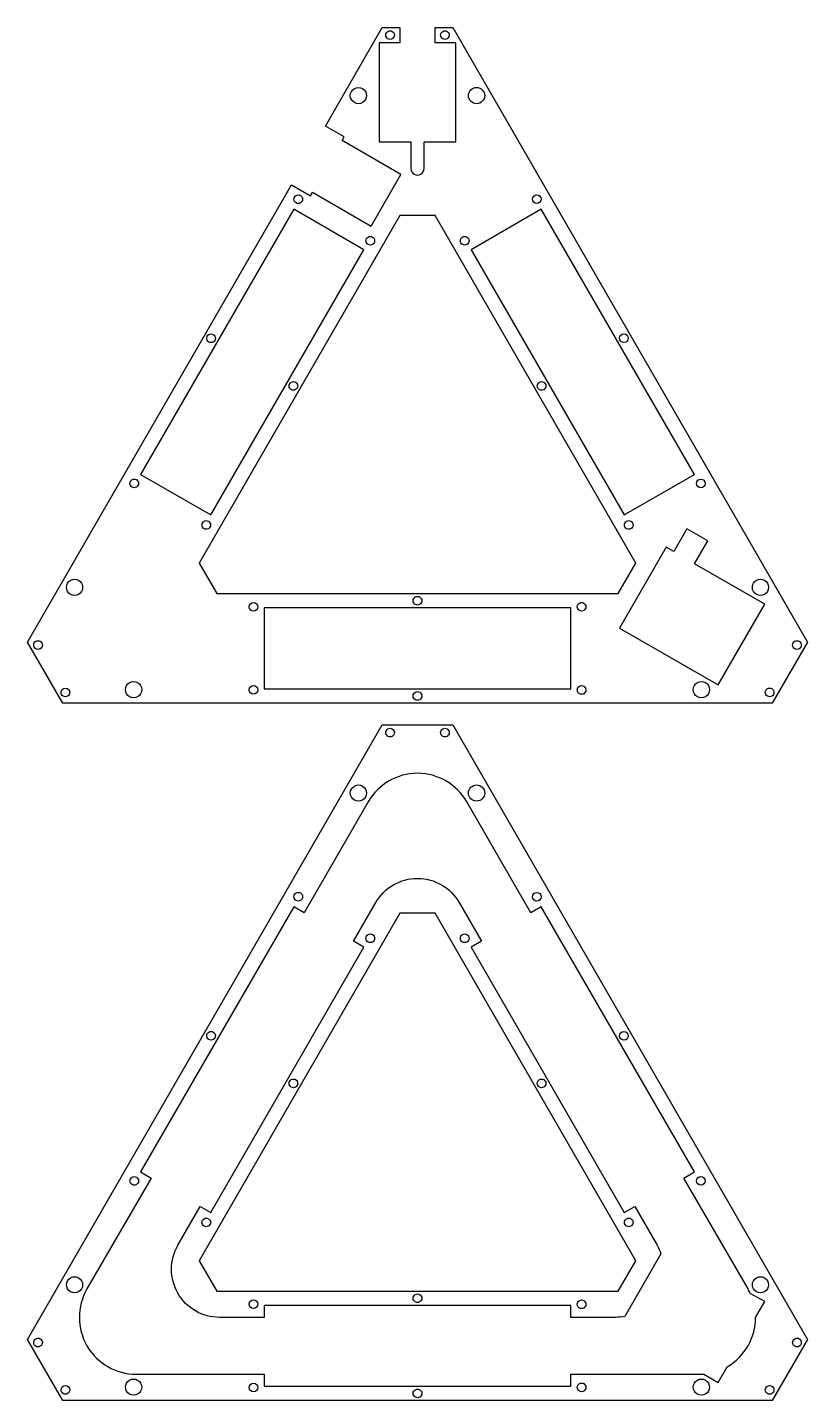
# Model space of a CAD drawing. Extents: x 89 to 635, y 56 to 757.
# Drawn here: x 89.1 to 267.4, y 56.1 to 369.8 of the extents above; entities that cross this region are included whole.
import ezdxf

# ---------------------------------------------------------------- set-up
doc = ezdxf.new("R2010")
doc.units = 0
doc.layers.get('0').update_dxf_attribs({"linetype": 'CONTINUOUS'})

msp = doc.modelspace()

# ---------------------------------------------------------------- linework, layer by layer
at = {"color": 7}
for p, q in [((157.20254, 347.330542), (170.20254, 369.847202)), ((170.20254, 369.847202), (174.25254, 369.847202)), ((172.99254, 368.097202), (172.99254, 368.097202)), ((174.25254, 369.847202), (174.25254, 366.347202)), ((182.25254, 366.347202), (182.25254, 369.847202)), ((182.25254, 369.847202), (186.30254, 369.847202)), ((185.49254, 368.097202), (185.49254, 368.097202)), ((186.30254, 369.847202), (267.378811, 229.418983)), ((174.25254, 366.347202), (169.50254, 366.347202)), ((169.50254, 366.347202), (169.50254, 343.747202)), ((187.00254, 366.347202), (182.25254, 366.347202)), ((187.00254, 343.747202), (187.00254, 366.347202)), ((166.60254, 354.283931), (166.60254, 354.283931)), ((193.60254, 354.283931), (193.60254, 354.283931)), ((161.532667, 344.830542), (157.20254, 347.330542)), ((161.057667, 344.007818), (161.532667, 344.830542)), ((174.481061, 336.257818), (161.057667, 344.007818)), ((169.50254, 343.747202), (176.75254, 343.747202)), ((176.75254, 343.747202), (176.75254, 343.747202)), ((179.75254, 337.621172), (179.75254, 343.747202)), ((179.75254, 343.747202), (187.00254, 343.747202)), ((167.681061, 324.479872), (174.481061, 336.257818)), ((89.12627, 229.418983), (149.45254, 333.907148)), ((149.45254, 333.907148), (153.782667, 331.407148)), ((151.996216, 330.598193), (151.996216, 330.598193)), ((153.782667, 331.407148), (154.257667, 332.229872)), ((154.257667, 332.229872), (167.681061, 324.479872)), ((206.488865, 330.598193), (206.488865, 330.598193)), ((149.978988, 328.318982), (114.978988, 267.697204)), ((174.25254, 326.862008), (128.37754, 247.404177)), ((166.000458, 319.068982), (149.978988, 328.318982)), ((182.25254, 326.862008), (174.25254, 326.862008)), ((174.25254, 326.862008), (174.25254, 326.862008)), ((228.12754, 247.404177), (182.25254, 326.862008)), ((206.526093, 328.318982), (190.504623, 319.068982)), ((241.526093, 267.697204), (206.526093, 328.318982)), ((206.526093, 328.318982), (206.526093, 328.318982)), ((168.450698, 321.098193), (168.450698, 321.098193)), ((190.034382, 321.098193), (190.034382, 321.098193)), ((131.000458, 258.447204), (166.000458, 319.068982)), ((190.504623, 319.068982), (225.504623, 258.447204)), ((132.056333, 298.821302), (132.056333, 298.821302)), ((226.426681, 298.824883), (226.426681, 298.824883)), ((150.903113, 287.944883), (150.903113, 287.944883)), ((207.584035, 287.941302), (207.584035, 287.941302)), ((114.978988, 267.697204), (131.000458, 258.447204)), ((114.978988, 267.697204), (114.978988, 267.697204)), ((225.504623, 258.447204), (241.526093, 267.697204)), ((114.508747, 265.667993), (114.508747, 265.667993)), ((243.976334, 265.667993), (243.976334, 265.667993)), ((130.96323, 256.167993), (130.96323, 256.167993)), ((227.521851, 256.167993), (227.521851, 256.167993)), ((239.80619, 255.268468), (236.80619, 250.072315)), ((244.56933, 252.518468), (239.80619, 255.268468)), ((235.074139, 251.072315), (224.424139, 232.625974)), ((236.80619, 250.072315), (235.074139, 251.072315)), ((241.56933, 247.322315), (244.56933, 252.518468)), ((128.37754, 247.404177), (132.37754, 240.475974)), ((224.12754, 240.475974), (228.12754, 247.404177)), ((257.5908, 238.072315), (241.56933, 247.322315)), ((101.729459, 241.920457), (101.729459, 241.920457)), ((258.475622, 241.920457), (258.475622, 241.920457)), ((132.37754, 240.475974), (224.12754, 240.475974)), ((179.240473, 238.855974), (179.240473, 238.855974)), ((141.755072, 237.475974), (141.755072, 237.475974)), ((213.25254, 237.225974), (143.25254, 237.225974)), ((143.25254, 237.225974), (143.25254, 218.725974)), ((213.25254, 218.725974), (213.25254, 237.225974)), ((216.730009, 237.475974), (216.730009, 237.475974)), ((246.9408, 219.625974), (257.5908, 238.072315)), ((257.5908, 238.072315), (257.5908, 238.072315)), ((224.424139, 232.625974), (246.9408, 219.625974)), ((97.17627, 215.475974), (89.12627, 229.418983)), ((267.378811, 229.418983), (259.328811, 215.475974)), ((92.531815, 228.735137), (92.531815, 228.735137)), ((265.953266, 228.735137), (265.953266, 228.735137)), ((98.781815, 217.90982), (98.781815, 217.90982)), ((115.229459, 218.537771), (115.229459, 218.537771)), ((141.755072, 218.475974), (141.755072, 218.475974)), ((143.25254, 218.725974), (213.25254, 218.725974)), ((179.244607, 217.095974), (179.244607, 217.095974)), ((213.25254, 218.725974), (213.25254, 218.725974)), ((216.730009, 218.475974), (216.730009, 218.475974)), ((244.975622, 218.537771), (244.975622, 218.537771)), ((259.703266, 217.90982), (259.703266, 217.90982)), ((259.328811, 215.475974), (97.17627, 215.475974)), ((89.12627, 70.047755), (170.20254, 210.475974)), ((170.20254, 210.475974), (186.30254, 210.475974)), ((186.30254, 210.475974), (267.378811, 70.047755)), ((172.99254, 208.725974), (172.99254, 208.725974)), ((185.49254, 208.725974), (185.49254, 208.725974)), ((166.60254, 194.912702), (166.60254, 194.912702)), ((193.60254, 194.912702), (193.60254, 194.912702)), ((166.99421, 192.918983), (152.360558, 167.572754)), ((151.996216, 171.226965), (151.996216, 171.226965)), ((187.77882, 169.918983), (192.886193, 161.072754)), ((187.77882, 169.918983), (187.77882, 169.918983)), ((206.488865, 171.226965), (206.488865, 171.226965)), ((149.978988, 168.947754), (114.978988, 108.325975)), ((174.25254, 167.49078), (128.37754, 88.032949)), ((152.360558, 167.572754), (149.978988, 168.947754)), ((152.360558, 167.572754), (152.360558, 167.572754)), ((182.25254, 167.49078), (174.25254, 167.49078)), ((174.25254, 167.49078), (174.25254, 167.49078)), ((228.12754, 88.032949), (182.25254, 167.49078)), ((206.526093, 168.947754), (204.144523, 167.572754)), ((241.526093, 108.325975), (206.526093, 168.947754)), ((166.000458, 159.697754), (163.618888, 161.072754)), ((168.450698, 161.726965), (168.450698, 161.726965)), ((190.034382, 161.726965), (190.034382, 161.726965)), ((192.886193, 161.072754), (190.504623, 159.697754)), ((131.000458, 99.075975), (166.000458, 159.697754)), ((190.504623, 159.697754), (225.504623, 99.075975)), ((132.056333, 139.450074), (132.056333, 139.450074)), ((226.426681, 139.453655), (226.426681, 139.453655)), ((150.903113, 128.573655), (150.903113, 128.573655)), ((207.584035, 128.570074), (207.584035, 128.570074)), ((114.978988, 108.325975), (117.360558, 106.950975)), ((239.144523, 106.950975), (241.526093, 108.325975)), ((253.778175, 81.604746), (239.144523, 106.950975)), ((114.508747, 106.296764), (114.508747, 106.296764)), ((243.976334, 106.296764), (243.976334, 106.296764)), ((123.511515, 91.604746), (128.618888, 100.450975)), ((128.618888, 100.450975), (131.000458, 99.075975)), ((225.504623, 99.075975), (227.886193, 100.450975)), ((227.886193, 100.450975), (232.993566, 91.604746)), ((130.96323, 96.796764), (130.96323, 96.796764)), ((227.521851, 96.796764), (227.521851, 96.796764)), ((128.37754, 88.032949), (132.37754, 81.104746)), ((224.12754, 81.104746), (228.12754, 88.032949)), ((101.729459, 82.549229), (101.729459, 82.549229)), ((258.475622, 82.549229), (258.475622, 82.549229)), ((132.37754, 81.104746), (224.12754, 81.104746)), ((179.240473, 79.484746), (179.240473, 79.484746)), ((257.5908, 78.701087), (254.301092, 80.6004)), ((255.519842, 75.114083), (257.5908, 78.701087)), ((141.755072, 78.104746), (141.755072, 78.104746)), ((213.25254, 77.854746), (143.25254, 77.854746)), ((143.25254, 77.854746), (143.25254, 75.104746)), ((213.25254, 75.104746), (213.25254, 77.854746)), ((216.730009, 78.104746), (216.730009, 78.104746)), ((143.25254, 75.104746), (133.037794, 75.104746)), ((223.467286, 75.104746), (213.25254, 75.104746)), ((97.17627, 56.104746), (89.12627, 70.047755)), ((92.531815, 69.363909), (92.531815, 69.363909)), ((267.378811, 70.047755), (259.328811, 56.104746)), ((265.953266, 69.363909), (265.953266, 69.363909)), ((267.378811, 70.047755), (267.378811, 70.047755)), ((113.985236, 62.104746), (143.25254, 62.104746)), ((143.25254, 62.104746), (143.25254, 59.354746)), ((213.25254, 59.354746), (213.25254, 62.104746)), ((243.651092, 62.154059), (246.9408, 60.254746)), ((98.781815, 58.538591), (98.781815, 58.538591)), ((115.229459, 59.166543), (115.229459, 59.166543)), ((141.755072, 59.104746), (141.755072, 59.104746)), ((143.25254, 59.354746), (213.25254, 59.354746)), ((179.244607, 57.724746), (179.244607, 57.724746)), ((216.730009, 59.104746), (216.730009, 59.104746)), ((244.975622, 59.166543), (244.975622, 59.166543)), ((259.703266, 58.538591), (259.703266, 58.538591)), ((259.328811, 56.104746), (97.17627, 56.104746))]:
    msp.add_line(p, q, dxfattribs=at)
for points in [[(171.01254, 368.097202), (171.01254, 368.450895), (171.201233, 368.777721), (171.50754, 368.954567)], [(171.50754, 367.239837), (171.201233, 367.416684), (171.01254, 367.743509), (171.01254, 368.097202)], [(171.50754, 368.954567), (171.813847, 369.131414), (172.191233, 369.131414), (172.49754, 368.954567)], [(172.49754, 367.239837), (172.191233, 367.062991), (171.813847, 367.062991), (171.50754, 367.239837)], [(172.49754, 368.954567), (172.803847, 368.777721), (172.99254, 368.450895), (172.99254, 368.097202)], [(172.99254, 368.097202), (172.99254, 367.743509), (172.803847, 367.416684), (172.49754, 367.239837)], [(183.51254, 368.097202), (183.51254, 368.450895), (183.701233, 368.777721), (184.00754, 368.954567)], [(184.00754, 367.239837), (183.701233, 367.416684), (183.51254, 367.743509), (183.51254, 368.097202)], [(184.00754, 368.954567), (184.313847, 369.131414), (184.691233, 369.131414), (184.99754, 368.954567)], [(184.99754, 367.239837), (184.691233, 367.062991), (184.313847, 367.062991), (184.00754, 367.239837)], [(184.99754, 368.954567), (185.303847, 368.777721), (185.49254, 368.450895), (185.49254, 368.097202)], [(185.49254, 368.097202), (185.49254, 367.743509), (185.303847, 367.416684), (184.99754, 367.239837)], [(162.90254, 354.283931), (162.90254, 354.944872), (163.255148, 355.555607), (163.82754, 355.886078)], [(163.82754, 355.886078), (164.399932, 356.216548), (165.105148, 356.216548), (165.67754, 355.886078)], [(165.67754, 355.886078), (166.249932, 355.555607), (166.60254, 354.944872), (166.60254, 354.283931)], [(189.90254, 354.283931), (189.902541, 355.305657), (190.730814, 356.13393), (191.75254, 356.13393)], [(191.75254, 356.13393), (192.774267, 356.13393), (193.60254, 355.305657), (193.60254, 354.283931)], [(163.82754, 352.681784), (163.255148, 353.012254), (162.90254, 353.622989), (162.90254, 354.283931)], [(165.67754, 352.681784), (165.105148, 352.351313), (164.399932, 352.351313), (163.82754, 352.681784)], [(166.60254, 354.283931), (166.60254, 353.622989), (166.249932, 353.012254), (165.67754, 352.681784)], [(191.75254, 352.433931), (190.730814, 352.433931), (189.902541, 353.262204), (189.90254, 354.283931)], [(193.60254, 354.283931), (193.60254, 353.262204), (192.774267, 352.433931), (191.75254, 352.433931)], [(176.75254, 343.747202), (176.75254, 343.747202), (176.75254, 337.621172), (176.75254, 337.621172)], [(176.75254, 337.621172), (176.75254, 337.085274), (177.038439, 336.590083), (177.50254, 336.322134)], [(177.50254, 336.322134), (177.966642, 336.054185), (178.538439, 336.054185), (179.00254, 336.322134)], [(179.00254, 336.322134), (179.466642, 336.590083), (179.75254, 337.085274), (179.75254, 337.621172)], [(150.016216, 330.598193), (150.016216, 330.951886), (150.204909, 331.278711), (150.511216, 331.455558)], [(150.511216, 329.740828), (150.204909, 329.917674), (150.016216, 330.2445), (150.016216, 330.598193)], [(150.511216, 331.455558), (150.817523, 331.632404), (151.194909, 331.632404), (151.501216, 331.455558)], [(151.501216, 329.740828), (151.194909, 329.563981), (150.817523, 329.563981), (150.511216, 329.740828)], [(151.501216, 331.455558), (151.807523, 331.278711), (151.996216, 330.951886), (151.996216, 330.598193)], [(151.996216, 330.598193), (151.996216, 330.2445), (151.807523, 329.917674), (151.501216, 329.740828)], [(204.508865, 330.598193), (204.508865, 331.144955), (204.952103, 331.588193), (205.498865, 331.588193)], [(205.498865, 329.608193), (204.952103, 329.608193), (204.508865, 330.051431), (204.508865, 330.598193)], [(205.498865, 331.588193), (206.045627, 331.588193), (206.488865, 331.144955), (206.488865, 330.598193)], [(206.488865, 330.598193), (206.488865, 330.051431), (206.045627, 329.608193), (205.498865, 329.608193)], [(166.470698, 321.098193), (166.470698, 321.451886), (166.659391, 321.778711), (166.965698, 321.955558)], [(166.965698, 320.240828), (166.659391, 320.417674), (166.470698, 320.7445), (166.470698, 321.098193)], [(166.965698, 321.955558), (167.272006, 322.132404), (167.649391, 322.132404), (167.955698, 321.955558)], [(167.955698, 320.240828), (167.649391, 320.063981), (167.272006, 320.063981), (166.965698, 320.240828)], [(167.955698, 321.955558), (168.262006, 321.778711), (168.450698, 321.451886), (168.450698, 321.098193)], [(168.450698, 321.098193), (168.450698, 320.7445), (168.262006, 320.417674), (167.955698, 320.240828)], [(188.054382, 321.098193), (188.054382, 321.451886), (188.243075, 321.778711), (188.549382, 321.955558)], [(188.549382, 320.240828), (188.243075, 320.417674), (188.054382, 320.7445), (188.054382, 321.098193)], [(188.549382, 321.955558), (188.855689, 322.132404), (189.233075, 322.132404), (189.539382, 321.955558)], [(189.539382, 320.240828), (189.233075, 320.063981), (188.855689, 320.063981), (188.549382, 320.240828)], [(189.539382, 321.955558), (189.845689, 321.778711), (190.034382, 321.451886), (190.034382, 321.098193)], [(190.034382, 321.098193), (190.034382, 320.7445), (189.845689, 320.417674), (189.539382, 320.240828)], [(130.076333, 298.821302), (130.076333, 299.174995), (130.265026, 299.501821), (130.571333, 299.678668)], [(130.571333, 297.963937), (130.265026, 298.140784), (130.076333, 298.46761), (130.076333, 298.821302)], [(130.571333, 299.678668), (130.87764, 299.855514), (131.255026, 299.855514), (131.561333, 299.678668)], [(131.561333, 299.678668), (131.86764, 299.501821), (132.056333, 299.174995), (132.056333, 298.821302)], [(132.056333, 298.821302), (132.056333, 298.46761), (131.86764, 298.140784), (131.561333, 297.963937)], [(224.446681, 298.824883), (224.446681, 299.371645), (224.889919, 299.814883), (225.436681, 299.814883)], [(225.436681, 297.834883), (224.889919, 297.834883), (224.446681, 298.278121), (224.446681, 298.824883)], [(225.436681, 299.814883), (225.983443, 299.814883), (226.426681, 299.371645), (226.426681, 298.824883)], [(226.426681, 298.824883), (226.426681, 298.278121), (225.983443, 297.834883), (225.436681, 297.834883)], [(131.561333, 297.963937), (131.255026, 297.787091), (130.87764, 297.787091), (130.571333, 297.963937)], [(148.923113, 287.944883), (148.923113, 288.298576), (149.111806, 288.625401), (149.418113, 288.802248)], [(149.418113, 288.802248), (149.72442, 288.979094), (150.101806, 288.979094), (150.408113, 288.802248)], [(150.408113, 288.802248), (150.71442, 288.625401), (150.903113, 288.298576), (150.903113, 287.944883)], [(205.604035, 287.941302), (205.604035, 288.294995), (205.792728, 288.621821), (206.099035, 288.798668)], [(206.099035, 288.798668), (206.405342, 288.975514), (206.782728, 288.975514), (207.089035, 288.798668)], [(207.089035, 288.798668), (207.395342, 288.621821), (207.584035, 288.294995), (207.584035, 287.941302)], [(149.418113, 287.087518), (149.111806, 287.264364), (148.923113, 287.59119), (148.923113, 287.944883)], [(150.408113, 287.087518), (150.101806, 286.910671), (149.72442, 286.910671), (149.418113, 287.087518)], [(150.903113, 287.944883), (150.903113, 287.59119), (150.71442, 287.264364), (150.408113, 287.087518)], [(206.099035, 287.083937), (205.792728, 287.260784), (205.604035, 287.58761), (205.604035, 287.941302)], [(207.089035, 287.083937), (206.782728, 286.907091), (206.405342, 286.907091), (206.099035, 287.083937)], [(207.584035, 287.941302), (207.584035, 287.58761), (207.395342, 287.260784), (207.089035, 287.083937)], [(113.023747, 266.525358), (113.330054, 266.702204), (113.70744, 266.702204), (114.013747, 266.525358)], [(112.528747, 265.667993), (112.528747, 266.021685), (112.71744, 266.348511), (113.023747, 266.525358)], [(113.023747, 264.810627), (112.71744, 264.987474), (112.528747, 265.3143), (112.528747, 265.667993)], [(114.013747, 264.810627), (113.70744, 264.633781), (113.330054, 264.633781), (113.023747, 264.810627)], [(114.013747, 266.525358), (114.320054, 266.348511), (114.508747, 266.021685), (114.508747, 265.667993)], [(114.508747, 265.667993), (114.508747, 265.3143), (114.320054, 264.987474), (114.013747, 264.810627)], [(241.996334, 265.667993), (241.996334, 266.214754), (242.439572, 266.657992), (242.986334, 266.657992)], [(242.986334, 264.677993), (242.439572, 264.677993), (241.996334, 265.121231), (241.996334, 265.667993)], [(242.986334, 266.657992), (243.533095, 266.657992), (243.976333, 266.214754), (243.976334, 265.667993)], [(243.976334, 265.667993), (243.976333, 265.121231), (243.533095, 264.677993), (242.986334, 264.677993)], [(128.98323, 256.167993), (128.98323, 256.521685), (129.171923, 256.848511), (129.47823, 257.025358)], [(129.47823, 255.310627), (129.171923, 255.487474), (128.98323, 255.8143), (128.98323, 256.167993)], [(129.47823, 257.025358), (129.784537, 257.202204), (130.161923, 257.202204), (130.46823, 257.025358)], [(130.46823, 255.310627), (130.161923, 255.133781), (129.784537, 255.133781), (129.47823, 255.310627)], [(130.46823, 257.025358), (130.774537, 256.848511), (130.96323, 256.521685), (130.96323, 256.167993)], [(130.96323, 256.167993), (130.96323, 255.8143), (130.774537, 255.487474), (130.46823, 255.310627)], [(225.541851, 256.167993), (225.541851, 256.521685), (225.730544, 256.848511), (226.036851, 257.025358)], [(226.036851, 255.310627), (225.730544, 255.487474), (225.541851, 255.8143), (225.541851, 256.167993)], [(226.036851, 257.025358), (226.343158, 257.202204), (226.720544, 257.202204), (227.026851, 257.025358)], [(227.026851, 255.310627), (226.720544, 255.133781), (226.343158, 255.133781), (226.036851, 255.310627)], [(227.026851, 257.025358), (227.333158, 256.848511), (227.521851, 256.521685), (227.521851, 256.167993)], [(227.521851, 256.167993), (227.521851, 255.8143), (227.333158, 255.487474), (227.026851, 255.310627)], [(98.029459, 241.920457), (98.029459, 242.581399), (98.382067, 243.192134), (98.954459, 243.522604)], [(98.954459, 240.31831), (98.382067, 240.648781), (98.029459, 241.259516), (98.029459, 241.920457)], [(98.954459, 243.522604), (99.526851, 243.853075), (100.232067, 243.853075), (100.804459, 243.522604)], [(100.804459, 243.522604), (101.376851, 243.192134), (101.729459, 242.581399), (101.729459, 241.920457)], [(101.729459, 241.920457), (101.729459, 241.259516), (101.376851, 240.648781), (100.804459, 240.31831)], [(254.775622, 241.920457), (254.775622, 242.581399), (255.12823, 243.192134), (255.700622, 243.522604)], [(255.700622, 240.31831), (255.12823, 240.648781), (254.775622, 241.259516), (254.775622, 241.920457)], [(255.700622, 243.522604), (256.273014, 243.853075), (256.97823, 243.853075), (257.550622, 243.522604)], [(257.550622, 243.522604), (258.123014, 243.192134), (258.475622, 242.581399), (258.475622, 241.920457)], [(258.475622, 241.920457), (258.475622, 241.259516), (258.123014, 240.648781), (257.550622, 240.31831)], [(100.804459, 240.31831), (100.232067, 239.98784), (99.526851, 239.98784), (98.954459, 240.31831)], [(139.775072, 237.475974), (139.775072, 238.022736), (140.21831, 238.465974), (140.765072, 238.465974)], [(140.765072, 238.465974), (141.311834, 238.465974), (141.755072, 238.022736), (141.755072, 237.475974)], [(177.260473, 238.855974), (177.260473, 239.209667), (177.449166, 239.536493), (177.755473, 239.713339)], [(177.755473, 237.998609), (177.449166, 238.175455), (177.260473, 238.502281), (177.260473, 238.855974)], [(177.755473, 239.713339), (178.06178, 239.890186), (178.439166, 239.890186), (178.745473, 239.713339)], [(178.745473, 239.713339), (179.05178, 239.536493), (179.240473, 239.209667), (179.240473, 238.855974)], [(179.240473, 238.855974), (179.240473, 238.502281), (179.05178, 238.175455), (178.745473, 237.998609)], [(215.245009, 238.333339), (215.551316, 238.510186), (215.928702, 238.510186), (216.235009, 238.333339)], [(257.550622, 240.31831), (256.97823, 239.98784), (256.273014, 239.98784), (255.700622, 240.31831)], [(140.765072, 236.485974), (140.21831, 236.485974), (139.775072, 236.929212), (139.775072, 237.475974)], [(141.755072, 237.475974), (141.755072, 236.929212), (141.311834, 236.485974), (140.765072, 236.485974)], [(178.745473, 237.998609), (178.439166, 237.821762), (178.06178, 237.821762), (177.755473, 237.998609)], [(214.750009, 237.475974), (214.750009, 237.829667), (214.938702, 238.156493), (215.245009, 238.333339)], [(215.245009, 236.618609), (214.938702, 236.795455), (214.750009, 237.122281), (214.750009, 237.475974)], [(216.235009, 236.618609), (215.928702, 236.441762), (215.551316, 236.441762), (215.245009, 236.618609)], [(216.235009, 238.333339), (216.541316, 238.156493), (216.730009, 237.829667), (216.730009, 237.475974)], [(216.730009, 237.475974), (216.730009, 237.122281), (216.541316, 236.795455), (216.235009, 236.618609)], [(90.551815, 228.735137), (90.551815, 229.08883), (90.740508, 229.415656), (91.046815, 229.592502)], [(91.046815, 229.592502), (91.353122, 229.769349), (91.730508, 229.769349), (92.036815, 229.592502)], [(92.036815, 229.592502), (92.343122, 229.415656), (92.531815, 229.08883), (92.531815, 228.735137)], [(263.973266, 228.735137), (263.973266, 229.08883), (264.161959, 229.415656), (264.468266, 229.592502)], [(264.468266, 229.592502), (264.774573, 229.769349), (265.151959, 229.769349), (265.458266, 229.592502)], [(265.458266, 229.592502), (265.764573, 229.415656), (265.953266, 229.08883), (265.953266, 228.735137)], [(91.046815, 227.877772), (90.740508, 228.054619), (90.551815, 228.381444), (90.551815, 228.735137)], [(92.036815, 227.877772), (91.730508, 227.700926), (91.353122, 227.700926), (91.046815, 227.877772)], [(92.531815, 228.735137), (92.531815, 228.381444), (92.343122, 228.054619), (92.036815, 227.877772)], [(264.468266, 227.877772), (264.161959, 228.054619), (263.973266, 228.381444), (263.973266, 228.735137)], [(265.458266, 227.877772), (265.151959, 227.700926), (264.774573, 227.700926), (264.468266, 227.877772)], [(265.953266, 228.735137), (265.953266, 228.381444), (265.764573, 228.054619), (265.458266, 227.877772)], [(111.529459, 218.537771), (111.529459, 219.198713), (111.882067, 219.809448), (112.454459, 220.139918)], [(112.454459, 220.139918), (113.026851, 220.470389), (113.732067, 220.470389), (114.304459, 220.139918)], [(114.304459, 220.139918), (114.876851, 219.809448), (115.229459, 219.198713), (115.229459, 218.537771)], [(241.275622, 218.537771), (241.275622, 219.198713), (241.62823, 219.809448), (242.200622, 220.139918)], [(242.200622, 220.139918), (242.773014, 220.470389), (243.47823, 220.470389), (244.050622, 220.139918)], [(244.050622, 220.139918), (244.623014, 219.809448), (244.975622, 219.198713), (244.975622, 218.537771)], [(96.801815, 217.90982), (96.801815, 218.456582), (97.245053, 218.89982), (97.791815, 218.89982)], [(97.296815, 217.052455), (96.990508, 217.229301), (96.801815, 217.556127), (96.801815, 217.90982)], [(98.286815, 217.052455), (97.980508, 216.875608), (97.603122, 216.875608), (97.296815, 217.052455)], [(97.791815, 218.89982), (98.338577, 218.89982), (98.781815, 218.456582), (98.781815, 217.90982)], [(98.781815, 217.90982), (98.781815, 217.556127), (98.593122, 217.229301), (98.286815, 217.052455)], [(112.454459, 216.935624), (111.882067, 217.266095), (111.529459, 217.87683), (111.529459, 218.537771)], [(114.304459, 216.935624), (113.732067, 216.605154), (113.026851, 216.605154), (112.454459, 216.935624)], [(115.229459, 218.537771), (115.229459, 217.87683), (114.876851, 217.266095), (114.304459, 216.935624)], [(139.775072, 218.475974), (139.775072, 219.022736), (140.21831, 219.465974), (140.765072, 219.465974)], [(140.765072, 217.485974), (140.21831, 217.485974), (139.775072, 217.929212), (139.775072, 218.475974)], [(140.765072, 219.465974), (141.311834, 219.465974), (141.755072, 219.022736), (141.755072, 218.475974)], [(141.755072, 218.475974), (141.755072, 217.929212), (141.311834, 217.485974), (140.765072, 217.485974)], [(177.264607, 217.095974), (177.264607, 217.449667), (177.4533, 217.776493), (177.759607, 217.953339)], [(177.759607, 216.238609), (177.4533, 216.415455), (177.264607, 216.742281), (177.264607, 217.095974)], [(177.759607, 217.953339), (178.065915, 218.130186), (178.4433, 218.130186), (178.749607, 217.953339)], [(178.749607, 217.953339), (179.055915, 217.776493), (179.244607, 217.449667), (179.244607, 217.095974)], [(179.244607, 217.095974), (179.244607, 216.742281), (179.055915, 216.415455), (178.749607, 216.238609)], [(214.750009, 218.475974), (214.750009, 218.829667), (214.938702, 219.156493), (215.245009, 219.333339)], [(215.245009, 217.618609), (214.938702, 217.795455), (214.750009, 218.122281), (214.750009, 218.475974)], [(215.245009, 219.333339), (215.551316, 219.510186), (215.928702, 219.510186), (216.235009, 219.333339)], [(216.235009, 217.618609), (215.928702, 217.441762), (215.551316, 217.441762), (215.245009, 217.618609)], [(216.235009, 219.333339), (216.541316, 219.156493), (216.730009, 218.829667), (216.730009, 218.475974)], [(216.730009, 218.475974), (216.730009, 218.122281), (216.541316, 217.795455), (216.235009, 217.618609)], [(242.200622, 216.935624), (241.62823, 217.266095), (241.275622, 217.87683), (241.275622, 218.537771)], [(244.050622, 216.935624), (243.47823, 216.605154), (242.773014, 216.605154), (242.200622, 216.935624)], [(244.975622, 218.537771), (244.975622, 217.87683), (244.623014, 217.266095), (244.050622, 216.935624)], [(257.723266, 217.90982), (257.723266, 218.263513), (257.911959, 218.590338), (258.218266, 218.767185)], [(258.218266, 217.052455), (257.911959, 217.229301), (257.723266, 217.556127), (257.723266, 217.90982)], [(258.218266, 218.767185), (258.524573, 218.944031), (258.901959, 218.944031), (259.208266, 218.767185)], [(259.208266, 217.052455), (258.901959, 216.875608), (258.524573, 216.875608), (258.218266, 217.052455)], [(259.208266, 218.767185), (259.514573, 218.590338), (259.703266, 218.263513), (259.703266, 217.90982)], [(259.703266, 217.90982), (259.703266, 217.556127), (259.514573, 217.229301), (259.208266, 217.052455)], [(178.749607, 216.238609), (178.4433, 216.061762), (178.065915, 216.061762), (177.759607, 216.238609)], [(171.01254, 208.725974), (171.01254, 209.079667), (171.201233, 209.406493), (171.50754, 209.583339)], [(171.50754, 207.868609), (171.201233, 208.045455), (171.01254, 208.372281), (171.01254, 208.725974)], [(171.50754, 209.583339), (171.813847, 209.760186), (172.191233, 209.760186), (172.49754, 209.583339)], [(172.49754, 207.868609), (172.191233, 207.691762), (171.813847, 207.691762), (171.50754, 207.868609)], [(172.49754, 209.583339), (172.803847, 209.406493), (172.99254, 209.079667), (172.99254, 208.725974)], [(172.99254, 208.725974), (172.99254, 208.372281), (172.803847, 208.045455), (172.49754, 207.868609)], [(183.51254, 208.725974), (183.51254, 209.079667), (183.701233, 209.406493), (184.00754, 209.583339)], [(184.00754, 207.868609), (183.701233, 208.045455), (183.51254, 208.372281), (183.51254, 208.725974)], [(184.00754, 209.583339), (184.313847, 209.760186), (184.691233, 209.760186), (184.99754, 209.583339)], [(184.99754, 207.868609), (184.691233, 207.691762), (184.313847, 207.691762), (184.00754, 207.868609)], [(184.99754, 209.583339), (185.303847, 209.406493), (185.49254, 209.079667), (185.49254, 208.725974)], [(185.49254, 208.725974), (185.49254, 208.372281), (185.303847, 208.045455), (184.99754, 207.868609)], [(178.25254, 199.418983), (173.608088, 199.418983), (169.316436, 196.941197), (166.99421, 192.918983)], [(189.510871, 192.918983), (187.188644, 196.941197), (182.896993, 199.418983), (178.25254, 199.418983)], [(162.90254, 194.912702), (162.90254, 195.573644), (163.255148, 196.184379), (163.82754, 196.514849)], [(163.82754, 193.310555), (163.255148, 193.641026), (162.90254, 194.251761), (162.90254, 194.912702)], [(163.82754, 196.514849), (164.399932, 196.84532), (165.105148, 196.84532), (165.67754, 196.514849)], [(165.67754, 196.514849), (166.249932, 196.184379), (166.60254, 195.573644), (166.60254, 194.912702)], [(166.60254, 194.912702), (166.60254, 194.251761), (166.249932, 193.641026), (165.67754, 193.310555)], [(189.90254, 194.912702), (189.902541, 195.934429), (190.730814, 196.762702), (191.75254, 196.762702)], [(191.75254, 193.062703), (190.730814, 193.062703), (189.902541, 193.890976), (189.90254, 194.912702)], [(191.75254, 196.762702), (192.774267, 196.762702), (193.60254, 195.934429), (193.60254, 194.912702)], [(193.60254, 194.912702), (193.60254, 193.890976), (192.774267, 193.062703), (191.75254, 193.062703)], [(165.67754, 193.310555), (165.105148, 192.980085), (164.399932, 192.980085), (163.82754, 193.310555)], [(204.144523, 167.572754), (204.144523, 167.572754), (189.510871, 192.918983), (189.510871, 192.918983)], [(168.726261, 169.918983), (170.691222, 173.322395), (174.322619, 175.418983), (178.25254, 175.418983)], [(178.25254, 175.418983), (182.182462, 175.418983), (185.813859, 173.322395), (187.77882, 169.918983)], [(150.016216, 171.226965), (150.016216, 171.580657), (150.204909, 171.907483), (150.511216, 172.08433)], [(150.511216, 170.369599), (150.204909, 170.546446), (150.016216, 170.873272), (150.016216, 171.226965)], [(150.511216, 172.08433), (150.817523, 172.261176), (151.194909, 172.261176), (151.501216, 172.08433)], [(151.501216, 170.369599), (151.194909, 170.192753), (150.817523, 170.192753), (150.511216, 170.369599)], [(151.501216, 172.08433), (151.807523, 171.907483), (151.996216, 171.580657), (151.996216, 171.226965)], [(151.996216, 171.226965), (151.996216, 170.873272), (151.807523, 170.546446), (151.501216, 170.369599)], [(163.618888, 161.072754), (163.618888, 161.072754), (168.726261, 169.918983), (168.726261, 169.918983)], [(204.508865, 171.226965), (204.508865, 171.773726), (204.952103, 172.216964), (205.498865, 172.216964)], [(205.498865, 170.236965), (204.952103, 170.236965), (204.508865, 170.680203), (204.508865, 171.226965)], [(205.498865, 172.216964), (206.045627, 172.216964), (206.488865, 171.773726), (206.488865, 171.226965)], [(206.488865, 171.226965), (206.488865, 170.680203), (206.045627, 170.236965), (205.498865, 170.236965)], [(166.470698, 161.726965), (166.470698, 162.080657), (166.659391, 162.407483), (166.965698, 162.58433)], [(166.965698, 160.869599), (166.659391, 161.046446), (166.470698, 161.373272), (166.470698, 161.726965)], [(166.965698, 162.58433), (167.272006, 162.761176), (167.649391, 162.761176), (167.955698, 162.58433)], [(167.955698, 160.869599), (167.649391, 160.692753), (167.272006, 160.692753), (166.965698, 160.869599)], [(167.955698, 162.58433), (168.262006, 162.407483), (168.450698, 162.080657), (168.450698, 161.726965)], [(168.450698, 161.726965), (168.450698, 161.373272), (168.262006, 161.046446), (167.955698, 160.869599)], [(188.054382, 161.726965), (188.054382, 162.080657), (188.243075, 162.407483), (188.549382, 162.58433)], [(188.549382, 160.869599), (188.243075, 161.046446), (188.054382, 161.373272), (188.054382, 161.726965)], [(188.549382, 162.58433), (188.855689, 162.761176), (189.233075, 162.761176), (189.539382, 162.58433)], [(189.539382, 160.869599), (189.233075, 160.692753), (188.855689, 160.692753), (188.549382, 160.869599)], [(189.539382, 162.58433), (189.845689, 162.407483), (190.034382, 162.080657), (190.034382, 161.726965)], [(190.034382, 161.726965), (190.034382, 161.373272), (189.845689, 161.046446), (189.539382, 160.869599)], [(130.076333, 139.450074), (130.076333, 139.803767), (130.265026, 140.130593), (130.571333, 140.307439)], [(130.571333, 138.592709), (130.265026, 138.769556), (130.076333, 139.096381), (130.076333, 139.450074)], [(130.571333, 140.307439), (130.87764, 140.484286), (131.255026, 140.484286), (131.561333, 140.307439)], [(131.561333, 138.592709), (131.255026, 138.415863), (130.87764, 138.415863), (130.571333, 138.592709)], [(131.561333, 140.307439), (131.86764, 140.130593), (132.056333, 139.803767), (132.056333, 139.450074)], [(132.056333, 139.450074), (132.056333, 139.096381), (131.86764, 138.769556), (131.561333, 138.592709)], [(224.446681, 139.453655), (224.446681, 140.000416), (224.889919, 140.443654), (225.436681, 140.443654)], [(225.436681, 138.463655), (224.889919, 138.463655), (224.446681, 138.906893), (224.446681, 139.453655)], [(225.436681, 140.443654), (225.983443, 140.443654), (226.426681, 140.000416), (226.426681, 139.453655)], [(226.426681, 139.453655), (226.426681, 138.906893), (225.983443, 138.463655), (225.436681, 138.463655)], [(148.923113, 128.573655), (148.923113, 128.927347), (149.111806, 129.254173), (149.418113, 129.43102)], [(149.418113, 129.43102), (149.72442, 129.607866), (150.101806, 129.607866), (150.408113, 129.43102)], [(150.408113, 129.43102), (150.71442, 129.254173), (150.903113, 128.927347), (150.903113, 128.573655)], [(205.604035, 128.570074), (205.604035, 128.923767), (205.792728, 129.250593), (206.099035, 129.427439)], [(206.099035, 129.427439), (206.405342, 129.604286), (206.782728, 129.604286), (207.089035, 129.427439)], [(207.089035, 129.427439), (207.395342, 129.250593), (207.584035, 128.923767), (207.584035, 128.570074)], [(149.418113, 127.716289), (149.111806, 127.893136), (148.923113, 128.219962), (148.923113, 128.573655)], [(150.408113, 127.716289), (150.101806, 127.539443), (149.72442, 127.539443), (149.418113, 127.716289)], [(150.903113, 128.573655), (150.903113, 128.219962), (150.71442, 127.893136), (150.408113, 127.716289)], [(206.099035, 127.712709), (205.792728, 127.889556), (205.604035, 128.216381), (205.604035, 128.570074)], [(207.089035, 127.712709), (206.782728, 127.535863), (206.405342, 127.535863), (206.099035, 127.712709)], [(207.584035, 128.570074), (207.584035, 128.216381), (207.395342, 127.889556), (207.089035, 127.712709)], [(117.360558, 106.950975), (117.360558, 106.950975), (102.726905, 81.604746), (102.726905, 81.604746)], [(112.528747, 106.296764), (112.528747, 106.650457), (112.71744, 106.977283), (113.023747, 107.154129)], [(113.023747, 107.154129), (113.330054, 107.330976), (113.70744, 107.330976), (114.013747, 107.154129)], [(114.013747, 107.154129), (114.320054, 106.977283), (114.508747, 106.650457), (114.508747, 106.296764)], [(241.996334, 106.296764), (241.996334, 106.843526), (242.439572, 107.286764), (242.986334, 107.286764)], [(242.986334, 107.286764), (243.533095, 107.286764), (243.976333, 106.843526), (243.976334, 106.296764)], [(113.023747, 105.439399), (112.71744, 105.616246), (112.528747, 105.943071), (112.528747, 106.296764)], [(114.013747, 105.439399), (113.70744, 105.262553), (113.330054, 105.262553), (113.023747, 105.439399)], [(114.508747, 106.296764), (114.508747, 105.943071), (114.320054, 105.616246), (114.013747, 105.439399)], [(242.986334, 105.306764), (242.439572, 105.306764), (241.996334, 105.750002), (241.996334, 106.296764)], [(243.976334, 106.296764), (243.976333, 105.750002), (243.533095, 105.306764), (242.986334, 105.306764)], [(128.98323, 96.796764), (128.98323, 97.150457), (129.171923, 97.477283), (129.47823, 97.654129)], [(129.47823, 97.654129), (129.784537, 97.830976), (130.161923, 97.830976), (130.46823, 97.654129)], [(130.46823, 97.654129), (130.774537, 97.477283), (130.96323, 97.150457), (130.96323, 96.796764)], [(225.541851, 96.796764), (225.541851, 97.150457), (225.730544, 97.477283), (226.036851, 97.654129)], [(226.036851, 97.654129), (226.343158, 97.830976), (226.720544, 97.830976), (227.026851, 97.654129)], [(227.026851, 97.654129), (227.333158, 97.477283), (227.521851, 97.150457), (227.521851, 96.796764)], [(129.47823, 95.939399), (129.171923, 96.116246), (128.98323, 96.443071), (128.98323, 96.796764)], [(130.46823, 95.939399), (130.161923, 95.762553), (129.784537, 95.762553), (129.47823, 95.939399)], [(130.96323, 96.796764), (130.96323, 96.443071), (130.774537, 96.116246), (130.46823, 95.939399)], [(226.036851, 95.939399), (225.730544, 96.116246), (225.541851, 96.443071), (225.541851, 96.796764)], [(227.026851, 95.939399), (226.720544, 95.762553), (226.343158, 95.762553), (226.036851, 95.939399)], [(227.521851, 96.796764), (227.521851, 96.443071), (227.333158, 96.116246), (227.026851, 95.939399)], [(123.511515, 80.604746), (121.546554, 84.008158), (121.546554, 88.201334), (123.511515, 91.604746)], [(232.993566, 91.604746), (233.354019, 90.980422), (233.652226, 90.322176), (233.883883, 89.639503)], [(233.883883, 89.639503), (233.883883, 89.639503), (225.614395, 75.31633), (225.614395, 75.31633)], [(98.029459, 82.549229), (98.029459, 83.21017), (98.382067, 83.820905), (98.954459, 84.151376)], [(98.954459, 80.947082), (98.382067, 81.277553), (98.029459, 81.888288), (98.029459, 82.549229)], [(98.954459, 84.151376), (99.526851, 84.481847), (100.232067, 84.481847), (100.804459, 84.151376)], [(102.726905, 81.604746), (100.404679, 77.582532), (100.404679, 72.62696), (102.726905, 68.604746)], [(100.804459, 84.151376), (101.376851, 83.820905), (101.729459, 83.21017), (101.729459, 82.549229)], [(101.729459, 82.549229), (101.729459, 81.888288), (101.376851, 81.277553), (100.804459, 80.947082)], [(254.301092, 80.6004), (254.141456, 80.942618), (253.966985, 81.277718), (253.778175, 81.604746)], [(254.775622, 82.549229), (254.775622, 83.21017), (255.12823, 83.820905), (255.700622, 84.151376)], [(255.700622, 80.947082), (255.12823, 81.277553), (254.775622, 81.888288), (254.775622, 82.549229)], [(255.700622, 84.151376), (256.273014, 84.481847), (256.97823, 84.481847), (257.550622, 84.151376)], [(257.550622, 84.151376), (258.123014, 83.820905), (258.475622, 83.21017), (258.475622, 82.549229)], [(258.475622, 82.549229), (258.475622, 81.888288), (258.123014, 81.277553), (257.550622, 80.947082)], [(100.804459, 80.947082), (100.232067, 80.616611), (99.526851, 80.616611), (98.954459, 80.947082)], [(133.037794, 75.104746), (129.107873, 75.104746), (125.476476, 77.201334), (123.511515, 80.604746)], [(139.775072, 78.104746), (139.775072, 78.651508), (140.21831, 79.094746), (140.765072, 79.094746)], [(140.765072, 79.094746), (141.311834, 79.094746), (141.755072, 78.651508), (141.755072, 78.104746)], [(177.260473, 79.484746), (177.260473, 79.838439), (177.449166, 80.165264), (177.755473, 80.342111)], [(177.755473, 78.627381), (177.449166, 78.804227), (177.260473, 79.131053), (177.260473, 79.484746)], [(177.755473, 80.342111), (178.06178, 80.518957), (178.439166, 80.518957), (178.745473, 80.342111)], [(178.745473, 78.627381), (178.439166, 78.450534), (178.06178, 78.450534), (177.755473, 78.627381)], [(178.745473, 80.342111), (179.05178, 80.165264), (179.240473, 79.838439), (179.240473, 79.484746)], [(179.240473, 79.484746), (179.240473, 79.131053), (179.05178, 78.804227), (178.745473, 78.627381)], [(214.750009, 78.104746), (214.750009, 78.458439), (214.938702, 78.785264), (215.245009, 78.962111)], [(215.245009, 78.962111), (215.551316, 79.138957), (215.928702, 79.138957), (216.235009, 78.962111)], [(216.235009, 78.962111), (216.541316, 78.785264), (216.730009, 78.458439), (216.730009, 78.104746)], [(257.550622, 80.947082), (256.97823, 80.616611), (256.273014, 80.616611), (255.700622, 80.947082)], [(140.765072, 77.114746), (140.21831, 77.114746), (139.775072, 77.557984), (139.775072, 78.104746)], [(141.755072, 78.104746), (141.755072, 77.557984), (141.311834, 77.114746), (140.765072, 77.114746)], [(215.245009, 77.247381), (214.938702, 77.424227), (214.750009, 77.751053), (214.750009, 78.104746)], [(216.235009, 77.247381), (215.928702, 77.070534), (215.551316, 77.070534), (215.245009, 77.247381)], [(216.730009, 78.104746), (216.730009, 77.751053), (216.541316, 77.424227), (216.235009, 77.247381)], [(225.614395, 75.31633), (224.907355, 75.175614), (224.188193, 75.104746), (223.467286, 75.104746)], [(249.011758, 63.84175), (253.041419, 66.164419), (255.523182, 70.462959), (255.519842, 75.114083)], [(90.551815, 69.363909), (90.551815, 69.717602), (90.740508, 70.044428), (91.046815, 70.221274)], [(91.046815, 68.506544), (90.740508, 68.68339), (90.551815, 69.010216), (90.551815, 69.363909)], [(91.046815, 70.221274), (91.353122, 70.398121), (91.730508, 70.398121), (92.036815, 70.221274)], [(92.036815, 70.221274), (92.343122, 70.044428), (92.531815, 69.717602), (92.531815, 69.363909)], [(92.531815, 69.363909), (92.531815, 69.010216), (92.343122, 68.68339), (92.036815, 68.506544)], [(263.973266, 69.363909), (263.973266, 69.717602), (264.161959, 70.044428), (264.468266, 70.221274)], [(264.468266, 68.506544), (264.161959, 68.68339), (263.973266, 69.010216), (263.973266, 69.363909)], [(264.468266, 70.221274), (264.774573, 70.398121), (265.151959, 70.398121), (265.458266, 70.221274)], [(265.458266, 70.221274), (265.764573, 70.044428), (265.953266, 69.717602), (265.953266, 69.363909)], [(265.953266, 69.363909), (265.953266, 69.010216), (265.764573, 68.68339), (265.458266, 68.506544)], [(92.036815, 68.506544), (91.730508, 68.329697), (91.353122, 68.329697), (91.046815, 68.506544)], [(102.726905, 68.604746), (105.049132, 64.582532), (109.340783, 62.104746), (113.985236, 62.104746)], [(265.458266, 68.506544), (265.151959, 68.329697), (264.774573, 68.329697), (264.468266, 68.506544)], [(246.9408, 60.254746), (246.9408, 60.254746), (249.011758, 63.84175), (249.011758, 63.84175)], [(111.529459, 59.166543), (111.529459, 59.827484), (111.882067, 60.438219), (112.454459, 60.76869)], [(112.454459, 60.76869), (113.026851, 61.099161), (113.732067, 61.099161), (114.304459, 60.76869)], [(114.304459, 60.76869), (114.876851, 60.438219), (115.229459, 59.827484), (115.229459, 59.166543)], [(139.775072, 59.104746), (139.775072, 59.651508), (140.21831, 60.094746), (140.765072, 60.094746)], [(140.765072, 60.094746), (141.311834, 60.094746), (141.755072, 59.651508), (141.755072, 59.104746)], [(213.25254, 62.104746), (213.25254, 62.104746), (242.519845, 62.104746), (242.519845, 62.104746)], [(214.750009, 59.104746), (214.750009, 59.458439), (214.938702, 59.785264), (215.245009, 59.962111)], [(215.245009, 59.962111), (215.551316, 60.138957), (215.928702, 60.138957), (216.235009, 59.962111)], [(216.235009, 59.962111), (216.541316, 59.785264), (216.730009, 59.458439), (216.730009, 59.104746)], [(241.275622, 59.166543), (241.275622, 59.827484), (241.62823, 60.438219), (242.200622, 60.76869)], [(242.200622, 60.76869), (242.773014, 61.099161), (243.47823, 61.099161), (244.050622, 60.76869)], [(242.519845, 62.104746), (242.897465, 62.104746), (243.274905, 62.121199), (243.651092, 62.154059)], [(244.050622, 60.76869), (244.623014, 60.438219), (244.975622, 59.827484), (244.975622, 59.166543)], [(96.801815, 58.538591), (96.801815, 59.085353), (97.245053, 59.528591), (97.791815, 59.528591)], [(97.296815, 57.681226), (96.990508, 57.858073), (96.801815, 58.184899), (96.801815, 58.538591)], [(98.286815, 57.681226), (97.980508, 57.50438), (97.603122, 57.50438), (97.296815, 57.681226)], [(97.791815, 59.528591), (98.338577, 59.528591), (98.781815, 59.085353), (98.781815, 58.538591)], [(98.781815, 58.538591), (98.781815, 58.184899), (98.593122, 57.858073), (98.286815, 57.681226)], [(112.454459, 57.564396), (111.882067, 57.894867), (111.529459, 58.505602), (111.529459, 59.166543)], [(114.304459, 57.564396), (113.732067, 57.233925), (113.026851, 57.233925), (112.454459, 57.564396)], [(115.229459, 59.166543), (115.229459, 58.505602), (114.876851, 57.894867), (114.304459, 57.564396)], [(140.765072, 58.114746), (140.21831, 58.114746), (139.775072, 58.557984), (139.775072, 59.104746)], [(141.755072, 59.104746), (141.755072, 58.557984), (141.311834, 58.114746), (140.765072, 58.114746)], [(177.264607, 57.724746), (177.264607, 58.078439), (177.4533, 58.405264), (177.759607, 58.582111)], [(177.759607, 56.867381), (177.4533, 57.044227), (177.264607, 57.371053), (177.264607, 57.724746)], [(177.759607, 58.582111), (178.065915, 58.758957), (178.4433, 58.758957), (178.749607, 58.582111)], [(178.749607, 56.867381), (178.4433, 56.690534), (178.065915, 56.690534), (177.759607, 56.867381)], [(178.749607, 58.582111), (179.055915, 58.405264), (179.244607, 58.078439), (179.244607, 57.724746)], [(179.244607, 57.724746), (179.244607, 57.371053), (179.055915, 57.044227), (178.749607, 56.867381)], [(215.245009, 58.247381), (214.938702, 58.424227), (214.750009, 58.751053), (214.750009, 59.104746)], [(216.235009, 58.247381), (215.928702, 58.070534), (215.551316, 58.070534), (215.245009, 58.247381)], [(216.730009, 59.104746), (216.730009, 58.751053), (216.541316, 58.424227), (216.235009, 58.247381)], [(242.200622, 57.564396), (241.62823, 57.894867), (241.275622, 58.505602), (241.275622, 59.166543)], [(244.050622, 57.564396), (243.47823, 57.233925), (242.773014, 57.233925), (242.200622, 57.564396)], [(244.975622, 59.166543), (244.975622, 58.505602), (244.623014, 57.894867), (244.050622, 57.564396)], [(257.723266, 58.538591), (257.723266, 58.892284), (257.911959, 59.21911), (258.218266, 59.395957)], [(258.218266, 57.681226), (257.911959, 57.858073), (257.723266, 58.184899), (257.723266, 58.538591)], [(258.218266, 59.395957), (258.524573, 59.572803), (258.901959, 59.572803), (259.208266, 59.395957)], [(259.208266, 57.681226), (258.901959, 57.50438), (258.524573, 57.50438), (258.218266, 57.681226)], [(259.208266, 59.395957), (259.514573, 59.21911), (259.703266, 58.892284), (259.703266, 58.538591)], [(259.703266, 58.538591), (259.703266, 58.184899), (259.514573, 57.858073), (259.208266, 57.681226)]]:
    msp.add_open_spline(points, degree=3, dxfattribs=at)

doc.saveas('drawing.dxf')
